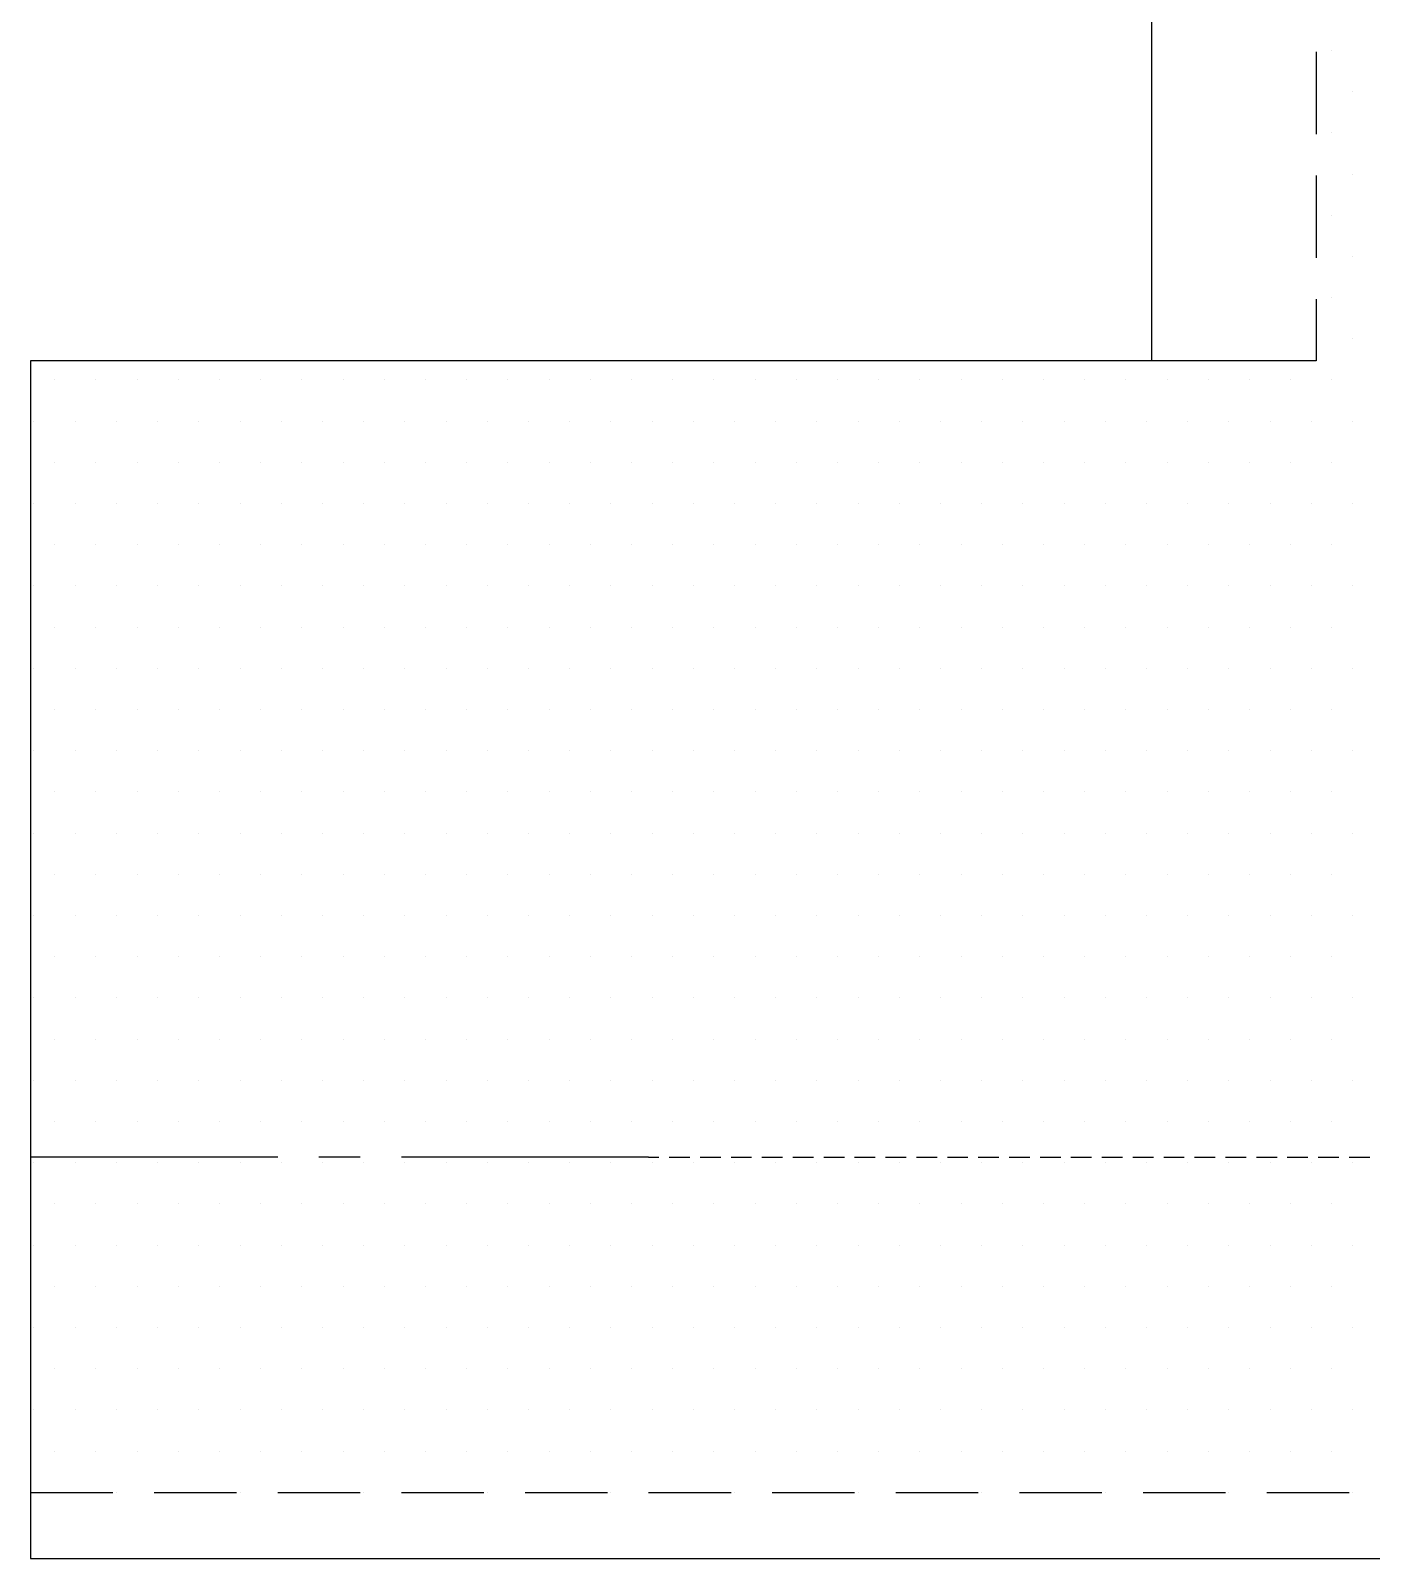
# Model space of a CAD drawing. Extents: x 310 to 3649, y -238 to 259.
# Drawn here: x 2051.9 to 2155.2, y 18.1 to 135.8 of the extents above; entities that cross this region are included whole.
import ezdxf

# ---------------------------------------------------------------- set-up
doc = ezdxf.new("R2010")
doc.units = 0

msp = doc.modelspace()

# ---------------------------------------------------------------- linework, layer by layer
at = {"layer": '01 CUT', "color": 7}
for points in [[(2138.268517, 161.169087), (2138.268517, 110.369247)], [(2051.908789, 110.369247), (2051.908789, 18.082871)], [(2150.968477, 110.369247), (2051.908789, 110.369247)], [(2099.533639, 48.99669), (2100.327387, 48.99669)], [(2101.121134, 48.99669), (2102.708629, 48.99669)], [(2103.502377, 48.99669), (2105.089872, 48.99669)], [(2105.883619, 48.99669), (2107.471114, 48.99669)], [(2108.264862, 48.99669), (2109.852357, 48.99669)], [(2110.646104, 48.99669), (2112.233599, 48.99669)], [(2113.027347, 48.99669), (2114.614842, 48.99669)], [(2115.408589, 48.99669), (2116.996084, 48.99669)], [(2117.789832, 48.99669), (2119.377327, 48.99669)], [(2120.171074, 48.99669), (2121.758569, 48.99669)], [(2122.552317, 48.99669), (2124.139812, 48.99669)], [(2124.933559, 48.99669), (2126.521054, 48.99669)], [(2127.314802, 48.99669), (2128.902297, 48.99669)], [(2129.696044, 48.99669), (2131.283539, 48.99669)], [(2132.077287, 48.99669), (2133.664782, 48.99669)], [(2134.458529, 48.99669), (2136.046024, 48.99669)], [(2136.839772, 48.99669), (2138.427267, 48.99669)], [(2139.221014, 48.99669), (2140.808509, 48.99669)], [(2141.602257, 48.99669), (2143.189752, 48.99669)], [(2143.983499, 48.99669), (2145.570994, 48.99669)], [(2146.364742, 48.99669), (2147.952237, 48.99669)], [(2148.745984, 48.99669), (2150.333479, 48.99669)], [(2151.127227, 48.99669), (2152.714722, 48.99669)], [(2153.508469, 48.99669), (2155.095964, 48.99669)], [(2051.908789, 18.082871), (2458.318092, 18.082871)]]:
    msp.add_lwpolyline(points, dxfattribs=at)
at = {"layer": '02 SCORE', "color": 10}
for points in [[(2150.968477, 134.181672), (2150.968477, 127.831692)], [(2150.968477, 124.656702), (2150.968477, 118.306722)], [(2150.968477, 115.131732), (2150.968477, 110.369247)], [(2051.908789, 23.162855), (2058.258769, 23.162855)], [(2061.433759, 23.162855), (2067.783739, 23.162855)], [(2070.958729, 23.162855), (2077.308709, 23.162855)], [(2080.483699, 23.162855), (2086.833679, 23.162855)], [(2090.008669, 23.162855), (2096.358649, 23.162855)], [(2099.533639, 23.162855), (2105.883619, 23.162855)], [(2109.058609, 23.162855), (2115.408589, 23.162855)], [(2118.583579, 23.162855), (2124.933559, 23.162855)], [(2128.108549, 23.162855), (2134.458529, 23.162855)], [(2137.633519, 23.162855), (2143.983499, 23.162855)], [(2147.158489, 23.162855), (2153.508469, 23.162855)]]:
    msp.add_lwpolyline(points, dxfattribs=at)
at = {"layer": '05 REFERENCE', "color": 90}
for points in [[(2070.958729, 48.99669), (2051.908789, 48.99669)], [(2077.308709, 48.99669), (2074.133719, 48.99669)], [(2099.533639, 48.99669), (2080.483699, 48.99669)]]:
    msp.add_lwpolyline(points, dxfattribs=at)
at = {"layer": '07 DE-PAPER', "color": 210}
for points in [[(2152.185557, 134.298088), (2152.185557, 134.298088)], [(2153.773052, 131.123098), (2153.773052, 131.123098)], [(2152.185557, 127.948108), (2152.185557, 127.948108)], [(2153.773052, 124.773118), (2153.773052, 124.773118)], [(2152.185557, 121.598128), (2152.185557, 121.598128)], [(2153.773052, 118.423138), (2153.773052, 118.423138)], [(2152.185557, 115.248148), (2152.185557, 115.248148)], [(2153.773052, 112.073158), (2153.773052, 112.073158)], [(2053.760867, 108.898168), (2053.760867, 108.898168)], [(2056.935857, 108.898168), (2056.935857, 108.898168)], [(2060.110847, 108.898168), (2060.110847, 108.898168)], [(2063.285837, 108.898168), (2063.285837, 108.898168)], [(2066.460827, 108.898168), (2066.460827, 108.898168)], [(2069.635817, 108.898168), (2069.635817, 108.898168)], [(2072.810807, 108.898168), (2072.810807, 108.898168)], [(2075.985797, 108.898168), (2075.985797, 108.898168)], [(2079.160787, 108.898168), (2079.160787, 108.898168)], [(2082.335777, 108.898168), (2082.335777, 108.898168)], [(2085.510767, 108.898168), (2085.510767, 108.898168)], [(2088.685757, 108.898168), (2088.685757, 108.898168)], [(2091.860747, 108.898168), (2091.860747, 108.898168)], [(2095.035737, 108.898168), (2095.035737, 108.898168)], [(2098.210727, 108.898168), (2098.210727, 108.898168)], [(2101.385717, 108.898168), (2101.385717, 108.898168)], [(2104.560707, 108.898168), (2104.560707, 108.898168)], [(2107.735697, 108.898168), (2107.735697, 108.898168)], [(2110.910687, 108.898168), (2110.910687, 108.898168)], [(2114.085677, 108.898168), (2114.085677, 108.898168)], [(2117.260667, 108.898168), (2117.260667, 108.898168)], [(2120.435657, 108.898168), (2120.435657, 108.898168)], [(2123.610647, 108.898168), (2123.610647, 108.898168)], [(2126.785637, 108.898168), (2126.785637, 108.898168)], [(2129.960627, 108.898168), (2129.960627, 108.898168)], [(2133.135617, 108.898168), (2133.135617, 108.898168)], [(2136.310607, 108.898168), (2136.310607, 108.898168)], [(2139.485597, 108.898168), (2139.485597, 108.898168)], [(2142.660587, 108.898168), (2142.660587, 108.898168)], [(2145.835577, 108.898168), (2145.835577, 108.898168)], [(2149.010567, 108.898168), (2149.010567, 108.898168)], [(2152.185557, 108.898168), (2152.185557, 108.898168)], [(2052.173372, 105.723178), (2052.173372, 105.723178)], [(2055.348362, 105.723178), (2055.348362, 105.723178)], [(2058.523352, 105.723178), (2058.523352, 105.723178)], [(2061.698342, 105.723178), (2061.698342, 105.723178)], [(2064.873332, 105.723178), (2064.873332, 105.723178)], [(2068.048322, 105.723178), (2068.048322, 105.723178)], [(2071.223312, 105.723178), (2071.223312, 105.723178)], [(2074.398302, 105.723178), (2074.398302, 105.723178)], [(2077.573292, 105.723178), (2077.573292, 105.723178)], [(2080.748282, 105.723178), (2080.748282, 105.723178)], [(2083.923272, 105.723178), (2083.923272, 105.723178)], [(2087.098262, 105.723178), (2087.098262, 105.723178)], [(2090.273252, 105.723178), (2090.273252, 105.723178)], [(2093.448242, 105.723178), (2093.448242, 105.723178)], [(2096.623232, 105.723178), (2096.623232, 105.723178)], [(2099.798222, 105.723178), (2099.798222, 105.723178)], [(2102.973212, 105.723178), (2102.973212, 105.723178)], [(2106.148202, 105.723178), (2106.148202, 105.723178)], [(2109.323192, 105.723178), (2109.323192, 105.723178)], [(2112.498182, 105.723178), (2112.498182, 105.723178)], [(2115.673172, 105.723178), (2115.673172, 105.723178)], [(2118.848162, 105.723178), (2118.848162, 105.723178)], [(2122.023152, 105.723178), (2122.023152, 105.723178)], [(2125.198142, 105.723178), (2125.198142, 105.723178)], [(2128.373132, 105.723178), (2128.373132, 105.723178)], [(2131.548122, 105.723178), (2131.548122, 105.723178)], [(2134.723112, 105.723178), (2134.723112, 105.723178)], [(2137.898102, 105.723178), (2137.898102, 105.723178)], [(2141.073092, 105.723178), (2141.073092, 105.723178)], [(2144.248082, 105.723178), (2144.248082, 105.723178)], [(2147.423072, 105.723178), (2147.423072, 105.723178)], [(2150.598062, 105.723178), (2150.598062, 105.723178)], [(2153.773052, 105.723178), (2153.773052, 105.723178)], [(2053.760867, 102.548188), (2053.760867, 102.548188)], [(2056.935857, 102.548188), (2056.935857, 102.548188)], [(2060.110847, 102.548188), (2060.110847, 102.548188)], [(2063.285837, 102.548188), (2063.285837, 102.548188)], [(2066.460827, 102.548188), (2066.460827, 102.548188)], [(2069.635817, 102.548188), (2069.635817, 102.548188)], [(2072.810807, 102.548188), (2072.810807, 102.548188)], [(2075.985797, 102.548188), (2075.985797, 102.548188)], [(2079.160787, 102.548188), (2079.160787, 102.548188)], [(2082.335777, 102.548188), (2082.335777, 102.548188)], [(2085.510767, 102.548188), (2085.510767, 102.548188)], [(2088.685757, 102.548188), (2088.685757, 102.548188)], [(2091.860747, 102.548188), (2091.860747, 102.548188)], [(2095.035737, 102.548188), (2095.035737, 102.548188)], [(2098.210727, 102.548188), (2098.210727, 102.548188)], [(2101.385717, 102.548188), (2101.385717, 102.548188)], [(2104.560707, 102.548188), (2104.560707, 102.548188)], [(2107.735697, 102.548188), (2107.735697, 102.548188)], [(2110.910687, 102.548188), (2110.910687, 102.548188)], [(2114.085677, 102.548188), (2114.085677, 102.548188)], [(2117.260667, 102.548188), (2117.260667, 102.548188)], [(2120.435657, 102.548188), (2120.435657, 102.548188)], [(2123.610647, 102.548188), (2123.610647, 102.548188)], [(2126.785637, 102.548188), (2126.785637, 102.548188)], [(2129.960627, 102.548188), (2129.960627, 102.548188)], [(2133.135617, 102.548188), (2133.135617, 102.548188)], [(2136.310607, 102.548188), (2136.310607, 102.548188)], [(2139.485597, 102.548188), (2139.485597, 102.548188)], [(2142.660587, 102.548188), (2142.660587, 102.548188)], [(2145.835577, 102.548188), (2145.835577, 102.548188)], [(2149.010567, 102.548188), (2149.010567, 102.548188)], [(2152.185557, 102.548188), (2152.185557, 102.548188)], [(2052.173372, 99.373198), (2052.173372, 99.373198)], [(2055.348362, 99.373198), (2055.348362, 99.373198)], [(2058.523352, 99.373198), (2058.523352, 99.373198)], [(2061.698342, 99.373198), (2061.698342, 99.373198)], [(2064.873332, 99.373198), (2064.873332, 99.373198)], [(2068.048322, 99.373198), (2068.048322, 99.373198)], [(2071.223312, 99.373198), (2071.223312, 99.373198)], [(2074.398302, 99.373198), (2074.398302, 99.373198)], [(2077.573292, 99.373198), (2077.573292, 99.373198)], [(2080.748282, 99.373198), (2080.748282, 99.373198)], [(2083.923272, 99.373198), (2083.923272, 99.373198)], [(2087.098262, 99.373198), (2087.098262, 99.373198)], [(2090.273252, 99.373198), (2090.273252, 99.373198)], [(2093.448242, 99.373198), (2093.448242, 99.373198)], [(2096.623232, 99.373198), (2096.623232, 99.373198)], [(2099.798222, 99.373198), (2099.798222, 99.373198)], [(2102.973212, 99.373198), (2102.973212, 99.373198)], [(2106.148202, 99.373198), (2106.148202, 99.373198)], [(2109.323192, 99.373198), (2109.323192, 99.373198)], [(2112.498182, 99.373198), (2112.498182, 99.373198)], [(2115.673172, 99.373198), (2115.673172, 99.373198)], [(2118.848162, 99.373198), (2118.848162, 99.373198)], [(2122.023152, 99.373198), (2122.023152, 99.373198)], [(2125.198142, 99.373198), (2125.198142, 99.373198)], [(2128.373132, 99.373198), (2128.373132, 99.373198)], [(2131.548122, 99.373198), (2131.548122, 99.373198)], [(2134.723112, 99.373198), (2134.723112, 99.373198)], [(2137.898102, 99.373198), (2137.898102, 99.373198)], [(2141.073092, 99.373198), (2141.073092, 99.373198)], [(2144.248082, 99.373198), (2144.248082, 99.373198)], [(2147.423072, 99.373198), (2147.423072, 99.373198)], [(2150.598062, 99.373198), (2150.598062, 99.373198)], [(2153.773052, 99.373198), (2153.773052, 99.373198)], [(2053.760867, 96.198208), (2053.760867, 96.198208)], [(2056.935857, 96.198208), (2056.935857, 96.198208)], [(2060.110847, 96.198208), (2060.110847, 96.198208)], [(2063.285837, 96.198208), (2063.285837, 96.198208)], [(2066.460827, 96.198208), (2066.460827, 96.198208)], [(2069.635817, 96.198208), (2069.635817, 96.198208)], [(2072.810807, 96.198208), (2072.810807, 96.198208)], [(2075.985797, 96.198208), (2075.985797, 96.198208)], [(2079.160787, 96.198208), (2079.160787, 96.198208)], [(2082.335777, 96.198208), (2082.335777, 96.198208)], [(2085.510767, 96.198208), (2085.510767, 96.198208)], [(2088.685757, 96.198208), (2088.685757, 96.198208)], [(2091.860747, 96.198208), (2091.860747, 96.198208)], [(2095.035737, 96.198208), (2095.035737, 96.198208)], [(2098.210727, 96.198208), (2098.210727, 96.198208)], [(2101.385717, 96.198208), (2101.385717, 96.198208)], [(2104.560707, 96.198208), (2104.560707, 96.198208)], [(2107.735697, 96.198208), (2107.735697, 96.198208)], [(2110.910687, 96.198208), (2110.910687, 96.198208)], [(2114.085677, 96.198208), (2114.085677, 96.198208)], [(2117.260667, 96.198208), (2117.260667, 96.198208)], [(2120.435657, 96.198208), (2120.435657, 96.198208)], [(2123.610647, 96.198208), (2123.610647, 96.198208)], [(2126.785637, 96.198208), (2126.785637, 96.198208)], [(2129.960627, 96.198208), (2129.960627, 96.198208)], [(2133.135617, 96.198208), (2133.135617, 96.198208)], [(2136.310607, 96.198208), (2136.310607, 96.198208)], [(2139.485597, 96.198208), (2139.485597, 96.198208)], [(2142.660587, 96.198208), (2142.660587, 96.198208)], [(2145.835577, 96.198208), (2145.835577, 96.198208)], [(2149.010567, 96.198208), (2149.010567, 96.198208)], [(2152.185557, 96.198208), (2152.185557, 96.198208)], [(2052.173372, 93.023218), (2052.173372, 93.023218)], [(2055.348362, 93.023218), (2055.348362, 93.023218)], [(2058.523352, 93.023218), (2058.523352, 93.023218)], [(2061.698342, 93.023218), (2061.698342, 93.023218)], [(2064.873332, 93.023218), (2064.873332, 93.023218)], [(2068.048322, 93.023218), (2068.048322, 93.023218)], [(2071.223312, 93.023218), (2071.223312, 93.023218)], [(2074.398302, 93.023218), (2074.398302, 93.023218)], [(2077.573292, 93.023218), (2077.573292, 93.023218)], [(2080.748282, 93.023218), (2080.748282, 93.023218)], [(2083.923272, 93.023218), (2083.923272, 93.023218)], [(2087.098262, 93.023218), (2087.098262, 93.023218)], [(2090.273252, 93.023218), (2090.273252, 93.023218)], [(2093.448242, 93.023218), (2093.448242, 93.023218)], [(2096.623232, 93.023218), (2096.623232, 93.023218)], [(2099.798222, 93.023218), (2099.798222, 93.023218)], [(2102.973212, 93.023218), (2102.973212, 93.023218)], [(2106.148202, 93.023218), (2106.148202, 93.023218)], [(2109.323192, 93.023218), (2109.323192, 93.023218)], [(2112.498182, 93.023218), (2112.498182, 93.023218)], [(2115.673172, 93.023218), (2115.673172, 93.023218)], [(2118.848162, 93.023218), (2118.848162, 93.023218)], [(2122.023152, 93.023218), (2122.023152, 93.023218)], [(2125.198142, 93.023218), (2125.198142, 93.023218)], [(2128.373132, 93.023218), (2128.373132, 93.023218)], [(2131.548122, 93.023218), (2131.548122, 93.023218)], [(2134.723112, 93.023218), (2134.723112, 93.023218)], [(2137.898102, 93.023218), (2137.898102, 93.023218)], [(2141.073092, 93.023218), (2141.073092, 93.023218)], [(2144.248082, 93.023218), (2144.248082, 93.023218)], [(2147.423072, 93.023218), (2147.423072, 93.023218)], [(2150.598062, 93.023218), (2150.598062, 93.023218)], [(2153.773052, 93.023218), (2153.773052, 93.023218)], [(2053.760867, 89.848228), (2053.760867, 89.848228)], [(2056.935857, 89.848228), (2056.935857, 89.848228)], [(2060.110847, 89.848228), (2060.110847, 89.848228)], [(2063.285837, 89.848228), (2063.285837, 89.848228)], [(2066.460827, 89.848228), (2066.460827, 89.848228)], [(2069.635817, 89.848228), (2069.635817, 89.848228)], [(2072.810807, 89.848228), (2072.810807, 89.848228)], [(2075.985797, 89.848228), (2075.985797, 89.848228)], [(2079.160787, 89.848228), (2079.160787, 89.848228)], [(2082.335777, 89.848228), (2082.335777, 89.848228)], [(2085.510767, 89.848228), (2085.510767, 89.848228)], [(2088.685757, 89.848228), (2088.685757, 89.848228)], [(2091.860747, 89.848228), (2091.860747, 89.848228)], [(2095.035737, 89.848228), (2095.035737, 89.848228)], [(2098.210727, 89.848228), (2098.210727, 89.848228)], [(2101.385717, 89.848228), (2101.385717, 89.848228)], [(2104.560707, 89.848228), (2104.560707, 89.848228)], [(2107.735697, 89.848228), (2107.735697, 89.848228)], [(2110.910687, 89.848228), (2110.910687, 89.848228)], [(2114.085677, 89.848228), (2114.085677, 89.848228)], [(2117.260667, 89.848228), (2117.260667, 89.848228)], [(2120.435657, 89.848228), (2120.435657, 89.848228)], [(2123.610647, 89.848228), (2123.610647, 89.848228)], [(2126.785637, 89.848228), (2126.785637, 89.848228)], [(2129.960627, 89.848228), (2129.960627, 89.848228)], [(2133.135617, 89.848228), (2133.135617, 89.848228)], [(2136.310607, 89.848228), (2136.310607, 89.848228)], [(2139.485597, 89.848228), (2139.485597, 89.848228)], [(2142.660587, 89.848228), (2142.660587, 89.848228)], [(2145.835577, 89.848228), (2145.835577, 89.848228)], [(2149.010567, 89.848228), (2149.010567, 89.848228)], [(2152.185557, 89.848228), (2152.185557, 89.848228)], [(2052.173372, 86.673238), (2052.173372, 86.673238)], [(2055.348362, 86.673238), (2055.348362, 86.673238)], [(2058.523352, 86.673238), (2058.523352, 86.673238)], [(2061.698342, 86.673238), (2061.698342, 86.673238)], [(2064.873332, 86.673238), (2064.873332, 86.673238)], [(2068.048322, 86.673238), (2068.048322, 86.673238)], [(2071.223312, 86.673238), (2071.223312, 86.673238)], [(2074.398302, 86.673238), (2074.398302, 86.673238)], [(2077.573292, 86.673238), (2077.573292, 86.673238)], [(2080.748282, 86.673238), (2080.748282, 86.673238)], [(2083.923272, 86.673238), (2083.923272, 86.673238)], [(2087.098262, 86.673238), (2087.098262, 86.673238)], [(2090.273252, 86.673238), (2090.273252, 86.673238)], [(2093.448242, 86.673238), (2093.448242, 86.673238)], [(2096.623232, 86.673238), (2096.623232, 86.673238)], [(2099.798222, 86.673238), (2099.798222, 86.673238)], [(2102.973212, 86.673238), (2102.973212, 86.673238)], [(2106.148202, 86.673238), (2106.148202, 86.673238)], [(2109.323192, 86.673238), (2109.323192, 86.673238)], [(2112.498182, 86.673238), (2112.498182, 86.673238)], [(2115.673172, 86.673238), (2115.673172, 86.673238)], [(2118.848162, 86.673238), (2118.848162, 86.673238)], [(2122.023152, 86.673238), (2122.023152, 86.673238)], [(2125.198142, 86.673238), (2125.198142, 86.673238)], [(2128.373132, 86.673238), (2128.373132, 86.673238)], [(2131.548122, 86.673238), (2131.548122, 86.673238)], [(2134.723112, 86.673238), (2134.723112, 86.673238)], [(2137.898102, 86.673238), (2137.898102, 86.673238)], [(2141.073092, 86.673238), (2141.073092, 86.673238)], [(2144.248082, 86.673238), (2144.248082, 86.673238)], [(2147.423072, 86.673238), (2147.423072, 86.673238)], [(2150.598062, 86.673238), (2150.598062, 86.673238)], [(2153.773052, 86.673238), (2153.773052, 86.673238)], [(2053.760867, 83.498248), (2053.760867, 83.498248)], [(2056.935857, 83.498248), (2056.935857, 83.498248)], [(2060.110847, 83.498248), (2060.110847, 83.498248)], [(2063.285837, 83.498248), (2063.285837, 83.498248)], [(2066.460827, 83.498248), (2066.460827, 83.498248)], [(2069.635817, 83.498248), (2069.635817, 83.498248)], [(2072.810807, 83.498248), (2072.810807, 83.498248)], [(2075.985797, 83.498248), (2075.985797, 83.498248)], [(2079.160787, 83.498248), (2079.160787, 83.498248)], [(2082.335777, 83.498248), (2082.335777, 83.498248)], [(2085.510767, 83.498248), (2085.510767, 83.498248)], [(2088.685757, 83.498248), (2088.685757, 83.498248)], [(2091.860747, 83.498248), (2091.860747, 83.498248)], [(2095.035737, 83.498248), (2095.035737, 83.498248)], [(2098.210727, 83.498248), (2098.210727, 83.498248)], [(2101.385717, 83.498248), (2101.385717, 83.498248)], [(2104.560707, 83.498248), (2104.560707, 83.498248)], [(2107.735697, 83.498248), (2107.735697, 83.498248)], [(2110.910687, 83.498248), (2110.910687, 83.498248)], [(2114.085677, 83.498248), (2114.085677, 83.498248)], [(2117.260667, 83.498248), (2117.260667, 83.498248)], [(2120.435657, 83.498248), (2120.435657, 83.498248)], [(2123.610647, 83.498248), (2123.610647, 83.498248)], [(2126.785637, 83.498248), (2126.785637, 83.498248)], [(2129.960627, 83.498248), (2129.960627, 83.498248)], [(2133.135617, 83.498248), (2133.135617, 83.498248)], [(2136.310607, 83.498248), (2136.310607, 83.498248)], [(2139.485597, 83.498248), (2139.485597, 83.498248)], [(2142.660587, 83.498248), (2142.660587, 83.498248)], [(2145.835577, 83.498248), (2145.835577, 83.498248)], [(2149.010567, 83.498248), (2149.010567, 83.498248)], [(2152.185557, 83.498248), (2152.185557, 83.498248)], [(2052.173372, 80.323258), (2052.173372, 80.323258)], [(2055.348362, 80.323258), (2055.348362, 80.323258)], [(2058.523352, 80.323258), (2058.523352, 80.323258)], [(2061.698342, 80.323258), (2061.698342, 80.323258)], [(2064.873332, 80.323258), (2064.873332, 80.323258)], [(2068.048322, 80.323258), (2068.048322, 80.323258)], [(2071.223312, 80.323258), (2071.223312, 80.323258)], [(2074.398302, 80.323258), (2074.398302, 80.323258)], [(2077.573292, 80.323258), (2077.573292, 80.323258)], [(2080.748282, 80.323258), (2080.748282, 80.323258)], [(2083.923272, 80.323258), (2083.923272, 80.323258)], [(2087.098262, 80.323258), (2087.098262, 80.323258)], [(2090.273252, 80.323258), (2090.273252, 80.323258)], [(2093.448242, 80.323258), (2093.448242, 80.323258)], [(2096.623232, 80.323258), (2096.623232, 80.323258)], [(2099.798222, 80.323258), (2099.798222, 80.323258)], [(2102.973212, 80.323258), (2102.973212, 80.323258)], [(2106.148202, 80.323258), (2106.148202, 80.323258)], [(2109.323192, 80.323258), (2109.323192, 80.323258)], [(2112.498182, 80.323258), (2112.498182, 80.323258)], [(2115.673172, 80.323258), (2115.673172, 80.323258)], [(2118.848162, 80.323258), (2118.848162, 80.323258)], [(2122.023152, 80.323258), (2122.023152, 80.323258)], [(2125.198142, 80.323258), (2125.198142, 80.323258)], [(2128.373132, 80.323258), (2128.373132, 80.323258)], [(2131.548122, 80.323258), (2131.548122, 80.323258)], [(2134.723112, 80.323258), (2134.723112, 80.323258)], [(2137.898102, 80.323258), (2137.898102, 80.323258)], [(2141.073092, 80.323258), (2141.073092, 80.323258)], [(2144.248082, 80.323258), (2144.248082, 80.323258)], [(2147.423072, 80.323258), (2147.423072, 80.323258)], [(2150.598062, 80.323258), (2150.598062, 80.323258)], [(2153.773052, 80.323258), (2153.773052, 80.323258)], [(2053.760867, 77.148268), (2053.760867, 77.148268)], [(2056.935857, 77.148268), (2056.935857, 77.148268)], [(2060.110847, 77.148268), (2060.110847, 77.148268)], [(2063.285837, 77.148268), (2063.285837, 77.148268)], [(2066.460827, 77.148268), (2066.460827, 77.148268)], [(2069.635817, 77.148268), (2069.635817, 77.148268)], [(2072.810807, 77.148268), (2072.810807, 77.148268)], [(2075.985797, 77.148268), (2075.985797, 77.148268)], [(2079.160787, 77.148268), (2079.160787, 77.148268)], [(2082.335777, 77.148268), (2082.335777, 77.148268)], [(2085.510767, 77.148268), (2085.510767, 77.148268)], [(2088.685757, 77.148268), (2088.685757, 77.148268)], [(2091.860747, 77.148268), (2091.860747, 77.148268)], [(2095.035737, 77.148268), (2095.035737, 77.148268)], [(2098.210727, 77.148268), (2098.210727, 77.148268)], [(2101.385717, 77.148268), (2101.385717, 77.148268)], [(2104.560707, 77.148268), (2104.560707, 77.148268)], [(2107.735697, 77.148268), (2107.735697, 77.148268)], [(2110.910687, 77.148268), (2110.910687, 77.148268)], [(2114.085677, 77.148268), (2114.085677, 77.148268)], [(2117.260667, 77.148268), (2117.260667, 77.148268)], [(2120.435657, 77.148268), (2120.435657, 77.148268)], [(2123.610647, 77.148268), (2123.610647, 77.148268)], [(2126.785637, 77.148268), (2126.785637, 77.148268)], [(2129.960627, 77.148268), (2129.960627, 77.148268)], [(2133.135617, 77.148268), (2133.135617, 77.148268)], [(2136.310607, 77.148268), (2136.310607, 77.148268)], [(2139.485597, 77.148268), (2139.485597, 77.148268)], [(2142.660587, 77.148268), (2142.660587, 77.148268)], [(2145.835577, 77.148268), (2145.835577, 77.148268)], [(2149.010567, 77.148268), (2149.010567, 77.148268)], [(2152.185557, 77.148268), (2152.185557, 77.148268)], [(2052.173372, 73.973278), (2052.173372, 73.973278)], [(2055.348362, 73.973278), (2055.348362, 73.973278)], [(2058.523352, 73.973278), (2058.523352, 73.973278)], [(2061.698342, 73.973278), (2061.698342, 73.973278)], [(2064.873332, 73.973278), (2064.873332, 73.973278)], [(2068.048322, 73.973278), (2068.048322, 73.973278)], [(2071.223312, 73.973278), (2071.223312, 73.973278)], [(2074.398302, 73.973278), (2074.398302, 73.973278)], [(2077.573292, 73.973278), (2077.573292, 73.973278)], [(2080.748282, 73.973278), (2080.748282, 73.973278)], [(2083.923272, 73.973278), (2083.923272, 73.973278)], [(2087.098262, 73.973278), (2087.098262, 73.973278)], [(2090.273252, 73.973278), (2090.273252, 73.973278)], [(2093.448242, 73.973278), (2093.448242, 73.973278)], [(2096.623232, 73.973278), (2096.623232, 73.973278)], [(2099.798222, 73.973278), (2099.798222, 73.973278)], [(2102.973212, 73.973278), (2102.973212, 73.973278)], [(2106.148202, 73.973278), (2106.148202, 73.973278)], [(2109.323192, 73.973278), (2109.323192, 73.973278)], [(2112.498182, 73.973278), (2112.498182, 73.973278)], [(2115.673172, 73.973278), (2115.673172, 73.973278)], [(2118.848162, 73.973278), (2118.848162, 73.973278)], [(2122.023152, 73.973278), (2122.023152, 73.973278)], [(2125.198142, 73.973278), (2125.198142, 73.973278)], [(2128.373132, 73.973278), (2128.373132, 73.973278)], [(2131.548122, 73.973278), (2131.548122, 73.973278)], [(2134.723112, 73.973278), (2134.723112, 73.973278)], [(2137.898102, 73.973278), (2137.898102, 73.973278)], [(2141.073092, 73.973278), (2141.073092, 73.973278)], [(2144.248082, 73.973278), (2144.248082, 73.973278)], [(2147.423072, 73.973278), (2147.423072, 73.973278)], [(2150.598062, 73.973278), (2150.598062, 73.973278)], [(2153.773052, 73.973278), (2153.773052, 73.973278)], [(2053.760867, 70.798288), (2053.760867, 70.798288)], [(2056.935857, 70.798288), (2056.935857, 70.798288)], [(2060.110847, 70.798288), (2060.110847, 70.798288)], [(2063.285837, 70.798288), (2063.285837, 70.798288)], [(2066.460827, 70.798288), (2066.460827, 70.798288)], [(2069.635817, 70.798288), (2069.635817, 70.798288)], [(2072.810807, 70.798288), (2072.810807, 70.798288)], [(2075.985797, 70.798288), (2075.985797, 70.798288)], [(2079.160787, 70.798288), (2079.160787, 70.798288)], [(2082.335777, 70.798288), (2082.335777, 70.798288)], [(2085.510767, 70.798288), (2085.510767, 70.798288)], [(2088.685757, 70.798288), (2088.685757, 70.798288)], [(2091.860747, 70.798288), (2091.860747, 70.798288)], [(2095.035737, 70.798288), (2095.035737, 70.798288)], [(2098.210727, 70.798288), (2098.210727, 70.798288)], [(2101.385717, 70.798288), (2101.385717, 70.798288)], [(2104.560707, 70.798288), (2104.560707, 70.798288)], [(2107.735697, 70.798288), (2107.735697, 70.798288)], [(2110.910687, 70.798288), (2110.910687, 70.798288)], [(2114.085677, 70.798288), (2114.085677, 70.798288)], [(2117.260667, 70.798288), (2117.260667, 70.798288)], [(2120.435657, 70.798288), (2120.435657, 70.798288)], [(2123.610647, 70.798288), (2123.610647, 70.798288)], [(2126.785637, 70.798288), (2126.785637, 70.798288)], [(2129.960627, 70.798288), (2129.960627, 70.798288)], [(2133.135617, 70.798288), (2133.135617, 70.798288)], [(2136.310607, 70.798288), (2136.310607, 70.798288)], [(2139.485597, 70.798288), (2139.485597, 70.798288)], [(2142.660587, 70.798288), (2142.660587, 70.798288)], [(2145.835577, 70.798288), (2145.835577, 70.798288)], [(2149.010567, 70.798288), (2149.010567, 70.798288)], [(2152.185557, 70.798288), (2152.185557, 70.798288)], [(2052.173372, 67.623298), (2052.173372, 67.623298)], [(2055.348362, 67.623298), (2055.348362, 67.623298)], [(2058.523352, 67.623298), (2058.523352, 67.623298)], [(2061.698342, 67.623298), (2061.698342, 67.623298)], [(2064.873332, 67.623298), (2064.873332, 67.623298)], [(2068.048322, 67.623298), (2068.048322, 67.623298)], [(2071.223312, 67.623298), (2071.223312, 67.623298)], [(2074.398302, 67.623298), (2074.398302, 67.623298)], [(2077.573292, 67.623298), (2077.573292, 67.623298)], [(2080.748282, 67.623298), (2080.748282, 67.623298)], [(2083.923272, 67.623298), (2083.923272, 67.623298)], [(2087.098262, 67.623298), (2087.098262, 67.623298)], [(2090.273252, 67.623298), (2090.273252, 67.623298)], [(2093.448242, 67.623298), (2093.448242, 67.623298)], [(2096.623232, 67.623298), (2096.623232, 67.623298)], [(2099.798222, 67.623298), (2099.798222, 67.623298)], [(2102.973212, 67.623298), (2102.973212, 67.623298)], [(2106.148202, 67.623298), (2106.148202, 67.623298)], [(2109.323192, 67.623298), (2109.323192, 67.623298)], [(2112.498182, 67.623298), (2112.498182, 67.623298)], [(2115.673172, 67.623298), (2115.673172, 67.623298)], [(2118.848162, 67.623298), (2118.848162, 67.623298)], [(2122.023152, 67.623298), (2122.023152, 67.623298)], [(2125.198142, 67.623298), (2125.198142, 67.623298)], [(2128.373132, 67.623298), (2128.373132, 67.623298)], [(2131.548122, 67.623298), (2131.548122, 67.623298)], [(2134.723112, 67.623298), (2134.723112, 67.623298)], [(2137.898102, 67.623298), (2137.898102, 67.623298)], [(2141.073092, 67.623298), (2141.073092, 67.623298)], [(2144.248082, 67.623298), (2144.248082, 67.623298)], [(2147.423072, 67.623298), (2147.423072, 67.623298)], [(2150.598062, 67.623298), (2150.598062, 67.623298)], [(2153.773052, 67.623298), (2153.773052, 67.623298)], [(2053.760867, 64.448308), (2053.760867, 64.448308)], [(2056.935857, 64.448308), (2056.935857, 64.448308)], [(2060.110847, 64.448308), (2060.110847, 64.448308)], [(2063.285837, 64.448308), (2063.285837, 64.448308)], [(2066.460827, 64.448308), (2066.460827, 64.448308)], [(2069.635817, 64.448308), (2069.635817, 64.448308)], [(2072.810807, 64.448308), (2072.810807, 64.448308)], [(2075.985797, 64.448308), (2075.985797, 64.448308)], [(2079.160787, 64.448308), (2079.160787, 64.448308)], [(2082.335777, 64.448308), (2082.335777, 64.448308)], [(2085.510767, 64.448308), (2085.510767, 64.448308)], [(2088.685757, 64.448308), (2088.685757, 64.448308)], [(2091.860747, 64.448308), (2091.860747, 64.448308)], [(2095.035737, 64.448308), (2095.035737, 64.448308)], [(2098.210727, 64.448308), (2098.210727, 64.448308)], [(2101.385717, 64.448308), (2101.385717, 64.448308)], [(2104.560707, 64.448308), (2104.560707, 64.448308)], [(2107.735697, 64.448308), (2107.735697, 64.448308)], [(2110.910687, 64.448308), (2110.910687, 64.448308)], [(2114.085677, 64.448308), (2114.085677, 64.448308)], [(2117.260667, 64.448308), (2117.260667, 64.448308)], [(2120.435657, 64.448308), (2120.435657, 64.448308)], [(2123.610647, 64.448308), (2123.610647, 64.448308)], [(2126.785637, 64.448308), (2126.785637, 64.448308)], [(2129.960627, 64.448308), (2129.960627, 64.448308)], [(2133.135617, 64.448308), (2133.135617, 64.448308)], [(2136.310607, 64.448308), (2136.310607, 64.448308)], [(2139.485597, 64.448308), (2139.485597, 64.448308)], [(2142.660587, 64.448308), (2142.660587, 64.448308)], [(2145.835577, 64.448308), (2145.835577, 64.448308)], [(2149.010567, 64.448308), (2149.010567, 64.448308)], [(2152.185557, 64.448308), (2152.185557, 64.448308)], [(2052.173372, 61.273318), (2052.173372, 61.273318)], [(2055.348362, 61.273318), (2055.348362, 61.273318)], [(2058.523352, 61.273318), (2058.523352, 61.273318)], [(2061.698342, 61.273318), (2061.698342, 61.273318)], [(2064.873332, 61.273318), (2064.873332, 61.273318)], [(2068.048322, 61.273318), (2068.048322, 61.273318)], [(2071.223312, 61.273318), (2071.223312, 61.273318)], [(2074.398302, 61.273318), (2074.398302, 61.273318)], [(2077.573292, 61.273318), (2077.573292, 61.273318)], [(2080.748282, 61.273318), (2080.748282, 61.273318)], [(2083.923272, 61.273318), (2083.923272, 61.273318)], [(2087.098262, 61.273318), (2087.098262, 61.273318)], [(2090.273252, 61.273318), (2090.273252, 61.273318)], [(2093.448242, 61.273318), (2093.448242, 61.273318)], [(2096.623232, 61.273318), (2096.623232, 61.273318)], [(2099.798222, 61.273318), (2099.798222, 61.273318)], [(2102.973212, 61.273318), (2102.973212, 61.273318)], [(2106.148202, 61.273318), (2106.148202, 61.273318)], [(2109.323192, 61.273318), (2109.323192, 61.273318)], [(2112.498182, 61.273318), (2112.498182, 61.273318)], [(2115.673172, 61.273318), (2115.673172, 61.273318)], [(2118.848162, 61.273318), (2118.848162, 61.273318)], [(2122.023152, 61.273318), (2122.023152, 61.273318)], [(2125.198142, 61.273318), (2125.198142, 61.273318)], [(2128.373132, 61.273318), (2128.373132, 61.273318)], [(2131.548122, 61.273318), (2131.548122, 61.273318)], [(2134.723112, 61.273318), (2134.723112, 61.273318)], [(2137.898102, 61.273318), (2137.898102, 61.273318)], [(2141.073092, 61.273318), (2141.073092, 61.273318)], [(2144.248082, 61.273318), (2144.248082, 61.273318)], [(2147.423072, 61.273318), (2147.423072, 61.273318)], [(2150.598062, 61.273318), (2150.598062, 61.273318)], [(2153.773052, 61.273318), (2153.773052, 61.273318)], [(2053.760867, 58.098328), (2053.760867, 58.098328)], [(2056.935857, 58.098328), (2056.935857, 58.098328)], [(2060.110847, 58.098328), (2060.110847, 58.098328)], [(2063.285837, 58.098328), (2063.285837, 58.098328)], [(2066.460827, 58.098328), (2066.460827, 58.098328)], [(2069.635817, 58.098328), (2069.635817, 58.098328)], [(2072.810807, 58.098328), (2072.810807, 58.098328)], [(2075.985797, 58.098328), (2075.985797, 58.098328)], [(2079.160787, 58.098328), (2079.160787, 58.098328)], [(2082.335777, 58.098328), (2082.335777, 58.098328)], [(2085.510767, 58.098328), (2085.510767, 58.098328)], [(2088.685757, 58.098328), (2088.685757, 58.098328)], [(2091.860747, 58.098328), (2091.860747, 58.098328)], [(2095.035737, 58.098328), (2095.035737, 58.098328)], [(2098.210727, 58.098328), (2098.210727, 58.098328)], [(2101.385717, 58.098328), (2101.385717, 58.098328)], [(2104.560707, 58.098328), (2104.560707, 58.098328)], [(2107.735697, 58.098328), (2107.735697, 58.098328)], [(2110.910687, 58.098328), (2110.910687, 58.098328)], [(2114.085677, 58.098328), (2114.085677, 58.098328)], [(2117.260667, 58.098328), (2117.260667, 58.098328)], [(2120.435657, 58.098328), (2120.435657, 58.098328)], [(2123.610647, 58.098328), (2123.610647, 58.098328)], [(2126.785637, 58.098328), (2126.785637, 58.098328)], [(2129.960627, 58.098328), (2129.960627, 58.098328)], [(2133.135617, 58.098328), (2133.135617, 58.098328)], [(2136.310607, 58.098328), (2136.310607, 58.098328)], [(2139.485597, 58.098328), (2139.485597, 58.098328)], [(2142.660587, 58.098328), (2142.660587, 58.098328)], [(2145.835577, 58.098328), (2145.835577, 58.098328)], [(2149.010567, 58.098328), (2149.010567, 58.098328)], [(2152.185557, 58.098328), (2152.185557, 58.098328)], [(2052.173372, 54.923338), (2052.173372, 54.923338)], [(2055.348362, 54.923338), (2055.348362, 54.923338)], [(2058.523352, 54.923338), (2058.523352, 54.923338)], [(2061.698342, 54.923338), (2061.698342, 54.923338)], [(2064.873332, 54.923338), (2064.873332, 54.923338)], [(2068.048322, 54.923338), (2068.048322, 54.923338)], [(2071.223312, 54.923338), (2071.223312, 54.923338)], [(2074.398302, 54.923338), (2074.398302, 54.923338)], [(2077.573292, 54.923338), (2077.573292, 54.923338)], [(2080.748282, 54.923338), (2080.748282, 54.923338)], [(2083.923272, 54.923338), (2083.923272, 54.923338)], [(2087.098262, 54.923338), (2087.098262, 54.923338)], [(2090.273252, 54.923338), (2090.273252, 54.923338)], [(2093.448242, 54.923338), (2093.448242, 54.923338)], [(2096.623232, 54.923338), (2096.623232, 54.923338)], [(2099.798222, 54.923338), (2099.798222, 54.923338)], [(2102.973212, 54.923338), (2102.973212, 54.923338)], [(2106.148202, 54.923338), (2106.148202, 54.923338)], [(2109.323192, 54.923338), (2109.323192, 54.923338)], [(2112.498182, 54.923338), (2112.498182, 54.923338)], [(2115.673172, 54.923338), (2115.673172, 54.923338)], [(2118.848162, 54.923338), (2118.848162, 54.923338)], [(2122.023152, 54.923338), (2122.023152, 54.923338)], [(2125.198142, 54.923338), (2125.198142, 54.923338)], [(2128.373132, 54.923338), (2128.373132, 54.923338)], [(2131.548122, 54.923338), (2131.548122, 54.923338)], [(2134.723112, 54.923338), (2134.723112, 54.923338)], [(2137.898102, 54.923338), (2137.898102, 54.923338)], [(2141.073092, 54.923338), (2141.073092, 54.923338)], [(2144.248082, 54.923338), (2144.248082, 54.923338)], [(2147.423072, 54.923338), (2147.423072, 54.923338)], [(2150.598062, 54.923338), (2150.598062, 54.923338)], [(2153.773052, 54.923338), (2153.773052, 54.923338)], [(2053.760867, 51.748348), (2053.760867, 51.748348)], [(2056.935857, 51.748348), (2056.935857, 51.748348)], [(2060.110847, 51.748348), (2060.110847, 51.748348)], [(2063.285837, 51.748348), (2063.285837, 51.748348)], [(2066.460827, 51.748348), (2066.460827, 51.748348)], [(2069.635817, 51.748348), (2069.635817, 51.748348)], [(2072.810807, 51.748348), (2072.810807, 51.748348)], [(2075.985797, 51.748348), (2075.985797, 51.748348)], [(2079.160787, 51.748348), (2079.160787, 51.748348)], [(2082.335777, 51.748348), (2082.335777, 51.748348)], [(2085.510767, 51.748348), (2085.510767, 51.748348)], [(2088.685757, 51.748348), (2088.685757, 51.748348)], [(2091.860747, 51.748348), (2091.860747, 51.748348)], [(2095.035737, 51.748348), (2095.035737, 51.748348)], [(2098.210727, 51.748348), (2098.210727, 51.748348)], [(2101.385717, 51.748348), (2101.385717, 51.748348)], [(2104.560707, 51.748348), (2104.560707, 51.748348)], [(2107.735697, 51.748348), (2107.735697, 51.748348)], [(2110.910687, 51.748348), (2110.910687, 51.748348)], [(2114.085677, 51.748348), (2114.085677, 51.748348)], [(2117.260667, 51.748348), (2117.260667, 51.748348)], [(2120.435657, 51.748348), (2120.435657, 51.748348)], [(2123.610647, 51.748348), (2123.610647, 51.748348)], [(2126.785637, 51.748348), (2126.785637, 51.748348)], [(2129.960627, 51.748348), (2129.960627, 51.748348)], [(2133.135617, 51.748348), (2133.135617, 51.748348)], [(2136.310607, 51.748348), (2136.310607, 51.748348)], [(2139.485597, 51.748348), (2139.485597, 51.748348)], [(2142.660587, 51.748348), (2142.660587, 51.748348)], [(2145.835577, 51.748348), (2145.835577, 51.748348)], [(2149.010567, 51.748348), (2149.010567, 51.748348)], [(2152.185557, 51.748348), (2152.185557, 51.748348)], [(2052.173372, 48.573358), (2052.173372, 48.573358)], [(2055.348362, 48.573358), (2055.348362, 48.573358)], [(2058.523352, 48.573358), (2058.523352, 48.573358)], [(2061.698342, 48.573358), (2061.698342, 48.573358)], [(2064.873332, 48.573358), (2064.873332, 48.573358)], [(2068.048322, 48.573358), (2068.048322, 48.573358)], [(2071.223312, 48.573358), (2071.223312, 48.573358)], [(2074.398302, 48.573358), (2074.398302, 48.573358)], [(2077.573292, 48.573358), (2077.573292, 48.573358)], [(2080.748282, 48.573358), (2080.748282, 48.573358)], [(2083.923272, 48.573358), (2083.923272, 48.573358)], [(2087.098262, 48.573358), (2087.098262, 48.573358)], [(2090.273252, 48.573358), (2090.273252, 48.573358)], [(2093.448242, 48.573358), (2093.448242, 48.573358)], [(2096.623232, 48.573358), (2096.623232, 48.573358)], [(2099.798222, 48.573358), (2099.798222, 48.573358)], [(2102.973212, 48.573358), (2102.973212, 48.573358)], [(2106.148202, 48.573358), (2106.148202, 48.573358)], [(2109.323192, 48.573358), (2109.323192, 48.573358)], [(2112.498182, 48.573358), (2112.498182, 48.573358)], [(2115.673172, 48.573358), (2115.673172, 48.573358)], [(2118.848162, 48.573358), (2118.848162, 48.573358)], [(2122.023152, 48.573358), (2122.023152, 48.573358)], [(2125.198142, 48.573358), (2125.198142, 48.573358)], [(2128.373132, 48.573358), (2128.373132, 48.573358)], [(2131.548122, 48.573358), (2131.548122, 48.573358)], [(2134.723112, 48.573358), (2134.723112, 48.573358)], [(2137.898102, 48.573358), (2137.898102, 48.573358)], [(2141.073092, 48.573358), (2141.073092, 48.573358)], [(2144.248082, 48.573358), (2144.248082, 48.573358)], [(2147.423072, 48.573358), (2147.423072, 48.573358)], [(2150.598062, 48.573358), (2150.598062, 48.573358)], [(2153.773052, 48.573358), (2153.773052, 48.573358)], [(2053.760867, 45.398368), (2053.760867, 45.398368)], [(2056.935857, 45.398368), (2056.935857, 45.398368)], [(2060.110847, 45.398368), (2060.110847, 45.398368)], [(2063.285837, 45.398368), (2063.285837, 45.398368)], [(2066.460827, 45.398368), (2066.460827, 45.398368)], [(2069.635817, 45.398368), (2069.635817, 45.398368)], [(2072.810807, 45.398368), (2072.810807, 45.398368)], [(2075.985797, 45.398368), (2075.985797, 45.398368)], [(2079.160787, 45.398368), (2079.160787, 45.398368)], [(2082.335777, 45.398368), (2082.335777, 45.398368)], [(2085.510767, 45.398368), (2085.510767, 45.398368)], [(2088.685757, 45.398368), (2088.685757, 45.398368)], [(2091.860747, 45.398368), (2091.860747, 45.398368)], [(2095.035737, 45.398368), (2095.035737, 45.398368)], [(2098.210727, 45.398368), (2098.210727, 45.398368)], [(2101.385717, 45.398368), (2101.385717, 45.398368)], [(2104.560707, 45.398368), (2104.560707, 45.398368)], [(2107.735697, 45.398368), (2107.735697, 45.398368)], [(2110.910687, 45.398368), (2110.910687, 45.398368)], [(2114.085677, 45.398368), (2114.085677, 45.398368)], [(2117.260667, 45.398368), (2117.260667, 45.398368)], [(2120.435657, 45.398368), (2120.435657, 45.398368)], [(2123.610647, 45.398368), (2123.610647, 45.398368)], [(2126.785637, 45.398368), (2126.785637, 45.398368)], [(2129.960627, 45.398368), (2129.960627, 45.398368)], [(2133.135617, 45.398368), (2133.135617, 45.398368)], [(2136.310607, 45.398368), (2136.310607, 45.398368)], [(2139.485597, 45.398368), (2139.485597, 45.398368)], [(2142.660587, 45.398368), (2142.660587, 45.398368)], [(2145.835577, 45.398368), (2145.835577, 45.398368)], [(2149.010567, 45.398368), (2149.010567, 45.398368)], [(2152.185557, 45.398368), (2152.185557, 45.398368)], [(2052.173372, 42.223378), (2052.173372, 42.223378)], [(2055.348362, 42.223378), (2055.348362, 42.223378)], [(2058.523352, 42.223378), (2058.523352, 42.223378)], [(2061.698342, 42.223378), (2061.698342, 42.223378)], [(2064.873332, 42.223378), (2064.873332, 42.223378)], [(2068.048322, 42.223378), (2068.048322, 42.223378)], [(2071.223312, 42.223378), (2071.223312, 42.223378)], [(2074.398302, 42.223378), (2074.398302, 42.223378)], [(2077.573292, 42.223378), (2077.573292, 42.223378)], [(2080.748282, 42.223378), (2080.748282, 42.223378)], [(2083.923272, 42.223378), (2083.923272, 42.223378)], [(2087.098262, 42.223378), (2087.098262, 42.223378)], [(2090.273252, 42.223378), (2090.273252, 42.223378)], [(2093.448242, 42.223378), (2093.448242, 42.223378)], [(2096.623232, 42.223378), (2096.623232, 42.223378)], [(2099.798222, 42.223378), (2099.798222, 42.223378)], [(2102.973212, 42.223378), (2102.973212, 42.223378)], [(2106.148202, 42.223378), (2106.148202, 42.223378)], [(2109.323192, 42.223378), (2109.323192, 42.223378)], [(2112.498182, 42.223378), (2112.498182, 42.223378)], [(2115.673172, 42.223378), (2115.673172, 42.223378)], [(2118.848162, 42.223378), (2118.848162, 42.223378)], [(2122.023152, 42.223378), (2122.023152, 42.223378)], [(2125.198142, 42.223378), (2125.198142, 42.223378)], [(2128.373132, 42.223378), (2128.373132, 42.223378)], [(2131.548122, 42.223378), (2131.548122, 42.223378)], [(2134.723112, 42.223378), (2134.723112, 42.223378)], [(2137.898102, 42.223378), (2137.898102, 42.223378)], [(2141.073092, 42.223378), (2141.073092, 42.223378)], [(2144.248082, 42.223378), (2144.248082, 42.223378)], [(2147.423072, 42.223378), (2147.423072, 42.223378)], [(2150.598062, 42.223378), (2150.598062, 42.223378)], [(2153.773052, 42.223378), (2153.773052, 42.223378)], [(2053.760867, 39.048388), (2053.760867, 39.048388)], [(2056.935857, 39.048388), (2056.935857, 39.048388)], [(2060.110847, 39.048388), (2060.110847, 39.048388)], [(2063.285837, 39.048388), (2063.285837, 39.048388)], [(2066.460827, 39.048388), (2066.460827, 39.048388)], [(2069.635817, 39.048388), (2069.635817, 39.048388)], [(2072.810807, 39.048388), (2072.810807, 39.048388)], [(2075.985797, 39.048388), (2075.985797, 39.048388)], [(2079.160787, 39.048388), (2079.160787, 39.048388)], [(2082.335777, 39.048388), (2082.335777, 39.048388)], [(2085.510767, 39.048388), (2085.510767, 39.048388)], [(2088.685757, 39.048388), (2088.685757, 39.048388)], [(2091.860747, 39.048388), (2091.860747, 39.048388)], [(2095.035737, 39.048388), (2095.035737, 39.048388)], [(2098.210727, 39.048388), (2098.210727, 39.048388)], [(2101.385717, 39.048388), (2101.385717, 39.048388)], [(2104.560707, 39.048388), (2104.560707, 39.048388)], [(2107.735697, 39.048388), (2107.735697, 39.048388)], [(2110.910687, 39.048388), (2110.910687, 39.048388)], [(2114.085677, 39.048388), (2114.085677, 39.048388)], [(2117.260667, 39.048388), (2117.260667, 39.048388)], [(2120.435657, 39.048388), (2120.435657, 39.048388)], [(2123.610647, 39.048388), (2123.610647, 39.048388)], [(2126.785637, 39.048388), (2126.785637, 39.048388)], [(2129.960627, 39.048388), (2129.960627, 39.048388)], [(2133.135617, 39.048388), (2133.135617, 39.048388)], [(2136.310607, 39.048388), (2136.310607, 39.048388)], [(2139.485597, 39.048388), (2139.485597, 39.048388)], [(2142.660587, 39.048388), (2142.660587, 39.048388)], [(2145.835577, 39.048388), (2145.835577, 39.048388)], [(2149.010567, 39.048388), (2149.010567, 39.048388)], [(2152.185557, 39.048388), (2152.185557, 39.048388)], [(2052.173372, 35.873398), (2052.173372, 35.873398)], [(2055.348362, 35.873398), (2055.348362, 35.873398)], [(2058.523352, 35.873398), (2058.523352, 35.873398)], [(2061.698342, 35.873398), (2061.698342, 35.873398)], [(2064.873332, 35.873398), (2064.873332, 35.873398)], [(2068.048322, 35.873398), (2068.048322, 35.873398)], [(2071.223312, 35.873398), (2071.223312, 35.873398)], [(2074.398302, 35.873398), (2074.398302, 35.873398)], [(2077.573292, 35.873398), (2077.573292, 35.873398)], [(2080.748282, 35.873398), (2080.748282, 35.873398)], [(2083.923272, 35.873398), (2083.923272, 35.873398)], [(2087.098262, 35.873398), (2087.098262, 35.873398)], [(2090.273252, 35.873398), (2090.273252, 35.873398)], [(2093.448242, 35.873398), (2093.448242, 35.873398)], [(2096.623232, 35.873398), (2096.623232, 35.873398)], [(2099.798222, 35.873398), (2099.798222, 35.873398)], [(2102.973212, 35.873398), (2102.973212, 35.873398)], [(2106.148202, 35.873398), (2106.148202, 35.873398)], [(2109.323192, 35.873398), (2109.323192, 35.873398)], [(2112.498182, 35.873398), (2112.498182, 35.873398)], [(2115.673172, 35.873398), (2115.673172, 35.873398)], [(2118.848162, 35.873398), (2118.848162, 35.873398)], [(2122.023152, 35.873398), (2122.023152, 35.873398)], [(2125.198142, 35.873398), (2125.198142, 35.873398)], [(2128.373132, 35.873398), (2128.373132, 35.873398)], [(2131.548122, 35.873398), (2131.548122, 35.873398)], [(2134.723112, 35.873398), (2134.723112, 35.873398)], [(2137.898102, 35.873398), (2137.898102, 35.873398)], [(2141.073092, 35.873398), (2141.073092, 35.873398)], [(2144.248082, 35.873398), (2144.248082, 35.873398)], [(2147.423072, 35.873398), (2147.423072, 35.873398)], [(2150.598062, 35.873398), (2150.598062, 35.873398)], [(2153.773052, 35.873398), (2153.773052, 35.873398)], [(2053.760867, 32.698408), (2053.760867, 32.698408)], [(2056.935857, 32.698408), (2056.935857, 32.698408)], [(2060.110847, 32.698408), (2060.110847, 32.698408)], [(2063.285837, 32.698408), (2063.285837, 32.698408)], [(2066.460827, 32.698408), (2066.460827, 32.698408)], [(2069.635817, 32.698408), (2069.635817, 32.698408)], [(2072.810807, 32.698408), (2072.810807, 32.698408)], [(2075.985797, 32.698408), (2075.985797, 32.698408)], [(2079.160787, 32.698408), (2079.160787, 32.698408)], [(2082.335777, 32.698408), (2082.335777, 32.698408)], [(2085.510767, 32.698408), (2085.510767, 32.698408)], [(2088.685757, 32.698408), (2088.685757, 32.698408)], [(2091.860747, 32.698408), (2091.860747, 32.698408)], [(2095.035737, 32.698408), (2095.035737, 32.698408)], [(2098.210727, 32.698408), (2098.210727, 32.698408)], [(2101.385717, 32.698408), (2101.385717, 32.698408)], [(2104.560707, 32.698408), (2104.560707, 32.698408)], [(2107.735697, 32.698408), (2107.735697, 32.698408)], [(2110.910687, 32.698408), (2110.910687, 32.698408)], [(2114.085677, 32.698408), (2114.085677, 32.698408)], [(2117.260667, 32.698408), (2117.260667, 32.698408)], [(2120.435657, 32.698408), (2120.435657, 32.698408)], [(2123.610647, 32.698408), (2123.610647, 32.698408)], [(2126.785637, 32.698408), (2126.785637, 32.698408)], [(2129.960627, 32.698408), (2129.960627, 32.698408)], [(2133.135617, 32.698408), (2133.135617, 32.698408)], [(2136.310607, 32.698408), (2136.310607, 32.698408)], [(2139.485597, 32.698408), (2139.485597, 32.698408)], [(2142.660587, 32.698408), (2142.660587, 32.698408)], [(2145.835577, 32.698408), (2145.835577, 32.698408)], [(2149.010567, 32.698408), (2149.010567, 32.698408)], [(2152.185557, 32.698408), (2152.185557, 32.698408)], [(2052.173372, 29.523418), (2052.173372, 29.523418)], [(2055.348362, 29.523418), (2055.348362, 29.523418)], [(2058.523352, 29.523418), (2058.523352, 29.523418)], [(2061.698342, 29.523418), (2061.698342, 29.523418)], [(2064.873332, 29.523418), (2064.873332, 29.523418)], [(2068.048322, 29.523418), (2068.048322, 29.523418)], [(2071.223312, 29.523418), (2071.223312, 29.523418)], [(2074.398302, 29.523418), (2074.398302, 29.523418)], [(2077.573292, 29.523418), (2077.573292, 29.523418)], [(2080.748282, 29.523418), (2080.748282, 29.523418)], [(2083.923272, 29.523418), (2083.923272, 29.523418)], [(2087.098262, 29.523418), (2087.098262, 29.523418)], [(2090.273252, 29.523418), (2090.273252, 29.523418)], [(2093.448242, 29.523418), (2093.448242, 29.523418)], [(2096.623232, 29.523418), (2096.623232, 29.523418)], [(2099.798222, 29.523418), (2099.798222, 29.523418)], [(2102.973212, 29.523418), (2102.973212, 29.523418)], [(2106.148202, 29.523418), (2106.148202, 29.523418)], [(2109.323192, 29.523418), (2109.323192, 29.523418)], [(2112.498182, 29.523418), (2112.498182, 29.523418)], [(2115.673172, 29.523418), (2115.673172, 29.523418)], [(2118.848162, 29.523418), (2118.848162, 29.523418)], [(2122.023152, 29.523418), (2122.023152, 29.523418)], [(2125.198142, 29.523418), (2125.198142, 29.523418)], [(2128.373132, 29.523418), (2128.373132, 29.523418)], [(2131.548122, 29.523418), (2131.548122, 29.523418)], [(2134.723112, 29.523418), (2134.723112, 29.523418)], [(2137.898102, 29.523418), (2137.898102, 29.523418)], [(2141.073092, 29.523418), (2141.073092, 29.523418)], [(2144.248082, 29.523418), (2144.248082, 29.523418)], [(2147.423072, 29.523418), (2147.423072, 29.523418)], [(2150.598062, 29.523418), (2150.598062, 29.523418)], [(2153.773052, 29.523418), (2153.773052, 29.523418)], [(2053.760867, 26.348428), (2053.760867, 26.348428)], [(2056.935857, 26.348428), (2056.935857, 26.348428)], [(2060.110847, 26.348428), (2060.110847, 26.348428)], [(2063.285837, 26.348428), (2063.285837, 26.348428)], [(2066.460827, 26.348428), (2066.460827, 26.348428)], [(2069.635817, 26.348428), (2069.635817, 26.348428)], [(2072.810807, 26.348428), (2072.810807, 26.348428)], [(2075.985797, 26.348428), (2075.985797, 26.348428)], [(2079.160787, 26.348428), (2079.160787, 26.348428)], [(2082.335777, 26.348428), (2082.335777, 26.348428)], [(2085.510767, 26.348428), (2085.510767, 26.348428)], [(2088.685757, 26.348428), (2088.685757, 26.348428)], [(2091.860747, 26.348428), (2091.860747, 26.348428)], [(2095.035737, 26.348428), (2095.035737, 26.348428)], [(2098.210727, 26.348428), (2098.210727, 26.348428)], [(2101.385717, 26.348428), (2101.385717, 26.348428)], [(2104.560707, 26.348428), (2104.560707, 26.348428)], [(2107.735697, 26.348428), (2107.735697, 26.348428)], [(2110.910687, 26.348428), (2110.910687, 26.348428)], [(2114.085677, 26.348428), (2114.085677, 26.348428)], [(2117.260667, 26.348428), (2117.260667, 26.348428)], [(2120.435657, 26.348428), (2120.435657, 26.348428)], [(2123.610647, 26.348428), (2123.610647, 26.348428)], [(2126.785637, 26.348428), (2126.785637, 26.348428)], [(2129.960627, 26.348428), (2129.960627, 26.348428)], [(2133.135617, 26.348428), (2133.135617, 26.348428)], [(2136.310607, 26.348428), (2136.310607, 26.348428)], [(2139.485597, 26.348428), (2139.485597, 26.348428)], [(2142.660587, 26.348428), (2142.660587, 26.348428)], [(2145.835577, 26.348428), (2145.835577, 26.348428)], [(2149.010567, 26.348428), (2149.010567, 26.348428)], [(2152.185557, 26.348428), (2152.185557, 26.348428)], [(2052.173372, 23.173438), (2052.173372, 23.173438)], [(2055.348362, 23.173438), (2055.348362, 23.173438)], [(2058.523352, 23.173438), (2058.523352, 23.173438)], [(2061.698342, 23.173438), (2061.698342, 23.173438)], [(2064.873332, 23.173438), (2064.873332, 23.173438)], [(2068.048322, 23.173438), (2068.048322, 23.173438)], [(2071.223312, 23.173438), (2071.223312, 23.173438)], [(2074.398302, 23.173438), (2074.398302, 23.173438)], [(2077.573292, 23.173438), (2077.573292, 23.173438)], [(2080.748282, 23.173438), (2080.748282, 23.173438)], [(2083.923272, 23.173438), (2083.923272, 23.173438)], [(2087.098262, 23.173438), (2087.098262, 23.173438)], [(2090.273252, 23.173438), (2090.273252, 23.173438)], [(2093.448242, 23.173438), (2093.448242, 23.173438)], [(2096.623232, 23.173438), (2096.623232, 23.173438)], [(2099.798222, 23.173438), (2099.798222, 23.173438)], [(2102.973212, 23.173438), (2102.973212, 23.173438)], [(2106.148202, 23.173438), (2106.148202, 23.173438)], [(2109.323192, 23.173438), (2109.323192, 23.173438)], [(2112.498182, 23.173438), (2112.498182, 23.173438)], [(2115.673172, 23.173438), (2115.673172, 23.173438)], [(2118.848162, 23.173438), (2118.848162, 23.173438)], [(2122.023152, 23.173438), (2122.023152, 23.173438)], [(2125.198142, 23.173438), (2125.198142, 23.173438)], [(2128.373132, 23.173438), (2128.373132, 23.173438)], [(2131.548122, 23.173438), (2131.548122, 23.173438)], [(2134.723112, 23.173438), (2134.723112, 23.173438)], [(2137.898102, 23.173438), (2137.898102, 23.173438)], [(2141.073092, 23.173438), (2141.073092, 23.173438)], [(2144.248082, 23.173438), (2144.248082, 23.173438)], [(2147.423072, 23.173438), (2147.423072, 23.173438)], [(2150.598062, 23.173438), (2150.598062, 23.173438)], [(2153.773052, 23.173438), (2153.773052, 23.173438)]]:
    msp.add_lwpolyline(points, dxfattribs=at)

doc.saveas('drawing.dxf')
